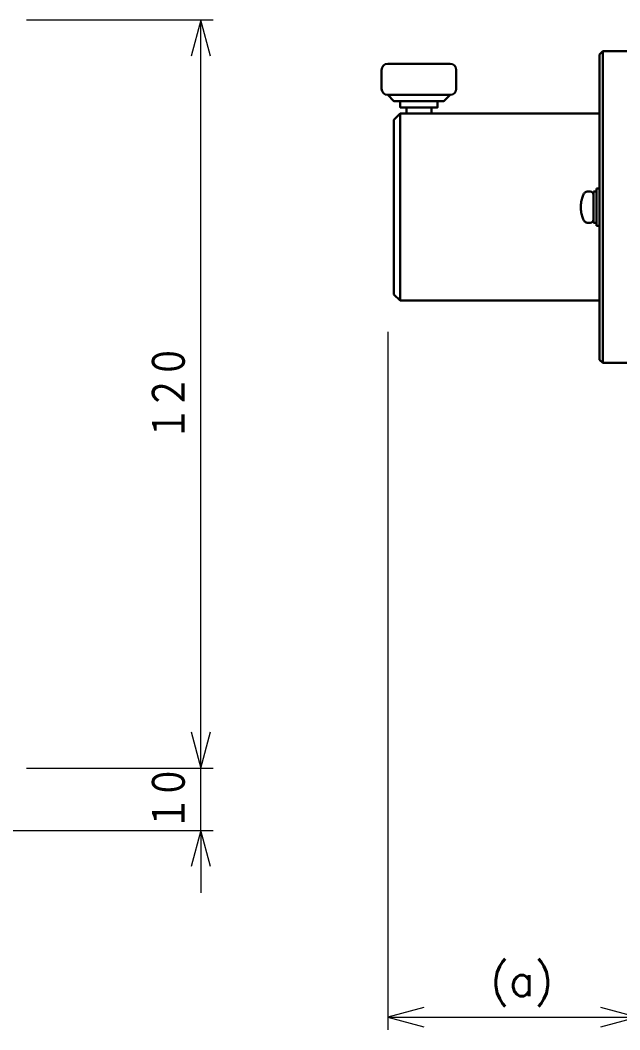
# Model space of a CAD drawing. Header units: millimetres. Extents: x 453 to 1184, y 120 to 532.
# Drawn here: x 620.1 to 716.4, y 139.7 to 301.7 of the extents above; entities that cross this region are included whole.
import ezdxf

# ---------------------------------------------------------------- set-up
doc = ezdxf.new("R2010")
doc.units = ezdxf.units.MM
doc.layers.get('0').update_dxf_attribs({"lineweight": 30})
doc.layers.add('0 @ 2', color=7, linetype='Continuous', lineweight=30)
doc.layers.add('寸法', color=7, linetype='Continuous', lineweight=15)
doc.styles.add('BIGFONT', font='txt.shx', dxfattribs={"bigfont": 'bigfont'})
doc.styles.get("Standard").update_dxf_attribs({"font": 'txt', "bigfont": 'extfont2.shx'})

# ---------------------------------------------------------------- blocks, each defined once
blk = doc.blocks.new('A$C5E891AED')
for p, q in [((251, 72), (250.5, 71.5)), ((250.5, 71.5), (250.5, 22.5)), ((251, 72), (251, 22)), ((256.5, 72), (251, 72)), ((226.5, 70), (216.5, 70)), ((215.5, 69), (215.5, 66)), ((227.5, 66), (227.5, 69)), ((216.5, 65), (226.5, 65)), ((218.5, 62), (217.5, 61)), ((218.5, 62), (250.5, 62)), ((218.5, 62), (218.5, 32)), ((217.5, 61), (217.5, 33)), ((249, 49.5), (248.5, 49.5)), ((249.5, 49.5), (250, 49.5)), ((249.5, 44.5), (249.5, 49.5)), ((249.5, 45), (249.5, 49)), ((250, 50), (250.5, 50)), ((250, 44), (250, 50)), ((250, 49.5), (250, 44.5)), ((250.5, 50), (250.5, 44)), ((249, 44.5), (248.5, 44.5)), ((250, 44.5), (249.5, 44.5)), ((250.5, 44), (250, 44)), ((217.5, 33), (218.5, 32)), ((218.5, 32), (250.5, 32)), ((251, 22), (250.5, 22.5)), ((251, 22), (256.5, 22))]:
    blk.add_line(p, q)
for points in [[(216.5, 65), (217.5, 64), (225.5, 64), (225.5, 64), (226.5, 65)], [(218.5, 64), (218.5, 63), (224.5, 63), (224.5, 64)], [(219.5, 63), (219.5, 62), (223.5, 62), (223.5, 63)], [(248.5, 49.5), (248.4128, 49.4905), (248.3264, 49.462), (248.2412, 49.4148), (248.158, 49.3493), (248.0774, 49.2658), (248, 49.165), (247.9264, 49.048), (247.8572, 48.915), (247.7929, 48.7678), (247.734, 48.607), (247.6808, 48.434), (247.634, 48.25), (247.5937, 48.0565), (247.5603, 47.855), (247.5341, 47.647), (247.5152, 47.434), (247.5038, 47.218), (247.5, 47), (247.5038, 46.782), (247.5152, 46.566), (247.5341, 46.353), (247.5603, 46.145), (247.5937, 45.9435), (247.634, 45.75), (247.6808, 45.566), (247.734, 45.393), (247.7929, 45.2322), (247.8572, 45.085), (247.9264, 44.952), (248, 44.835), (248.0774, 44.7342), (248.158, 44.6507), (248.2412, 44.5852), (248.3264, 44.538), (248.4128, 44.5095), (248.5, 44.5)]]:
    blk.add_lwpolyline(points)
for centre, radius, start, end in [((216.5, 69), 1, 90, 180), ((226.5, 69), 1, 0, 90), ((216.5, 66), 1, 180, 270), ((226.5, 66), 1, 270, 0), ((249, 49), 0.5, 0, 90), ((249, 45), 0.5, 270, 0)]:
    blk.add_arc(centre, radius, start, end)
blk = doc.blocks.new('A$C26EB5CF7')
for p, q in [((188.5, 77), (158.5, 77)), ((186.5, 77), (184.95, 71.2)), ((186.5, -43), (186.5, 77)), ((188.05, 71.2), (186.5, 77)), ((216.5, 27), (216.5, -85)), ((184.95, -37.2), (186.5, -43)), ((186.5, -43), (188.05, -37.2)), ((158.5, -43), (188.5, -43)), ((186.5, -53), (186.5, -43)), ((140.5, -53), (188.5, -53)), ((186.5, -53), (184.95, -58.8)), ((186.5, -53), (186.5, -63)), ((188.05, -58.8), (186.5, -53)), ((222.3, -81.45), (216.5, -83)), ((256.5, -83), (250.7, -81.45)), ((216.5, -83), (256.5, -83)), ((216.5, -83), (222.3, -84.55)), ((250.7, -84.55), (256.5, -83))]:
    blk.add_line(p, q)
at = {"style": 'BIGFONT', "width": 0.833}
for s, p in [('０', (184.5, 19.5)), ('２', (184.5, 14.5)), ('１', (184.5, 9.5)), ('０', (184.5, -48)), ('１', (184.5, -53))]:
    blk.add_text(s, height=6, rotation=90, dxfattribs=at).set_placement(p)
at = {"layer": '0 @ 2', "insert": (232.98, -74.58), "char_height": 5, "attachment_point": 1}
blk.add_mtext('(a)', dxfattribs=at)

msp = doc.modelspace()

# ---------------------------------------------------------------- block references
msp.add_blockref('A$C5E891AED', (462.6, 224.7))
at = {"layer": '寸法'}
msp.add_blockref('A$C26EB5CF7', (462.6, 224.7), dxfattribs=at)

doc.saveas('drawing.dxf')
